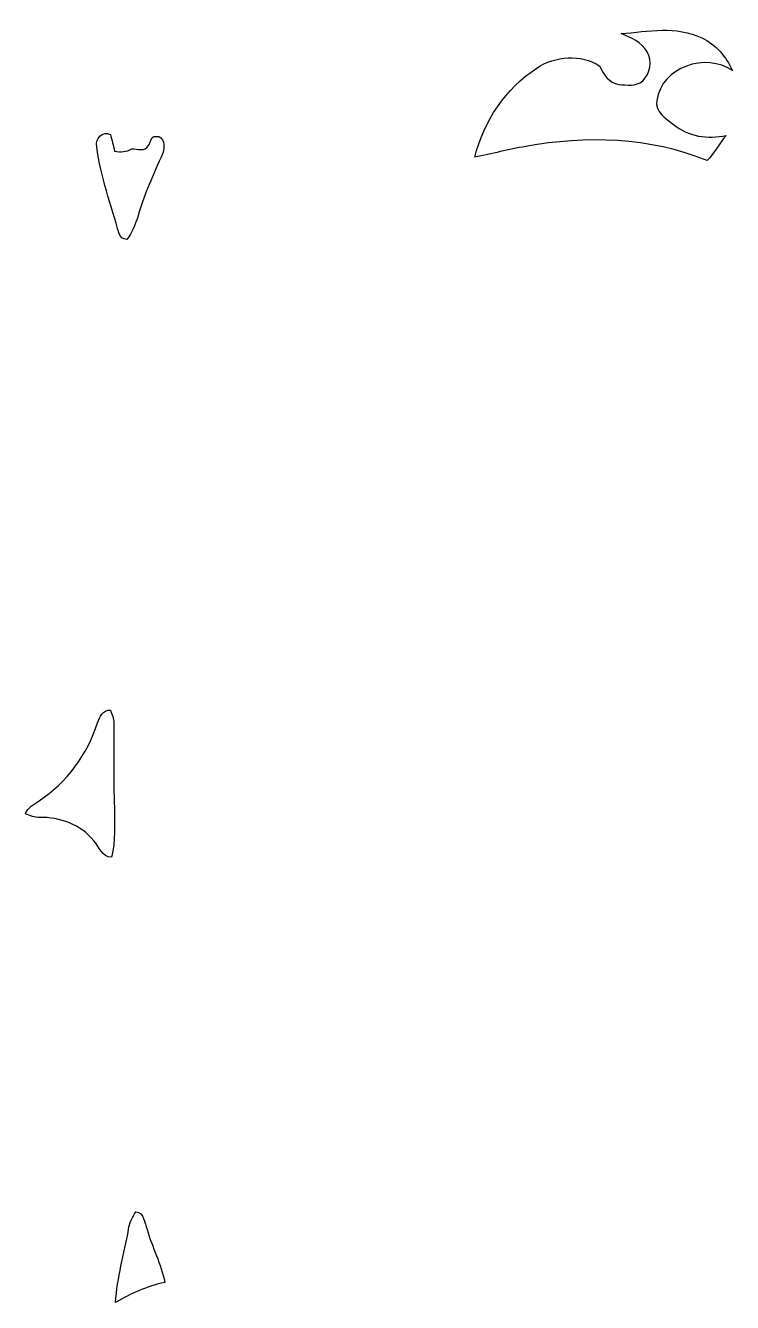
# Model space of a CAD drawing. Header units: centimetres. Extents: x -10.9 to 10.8, y -12.7 to 12.7.
# Drawn here: x -1.76 to 6.81, y -7.52 to 7.96 of the extents above; entities that cross this region are included whole.
import ezdxf

# ---------------------------------------------------------------- set-up
doc = ezdxf.new("R2010")
doc.units = ezdxf.units.CM
doc.header["$MEASUREMENT"] = 0
doc.layers.add('Camada 1', color=7, linetype='Continuous')

msp = doc.modelspace()

# ---------------------------------------------------------------- linework, layer by layer
at = {"layer": 'Camada 1', "color": 156}
for points, knots in [([(5.46347, 7.86623), (5.46347, 7.86623), (5.46347, 7.86623), (5.46347, 7.86623), (5.46347, 7.86623), (5.5827, 7.82072), (5.70934, 7.7597), (5.77814, 7.64645), (5.77814, 7.64645), (5.84799, 7.53568), (5.81766, 7.38116), (5.72452, 7.29297), (5.72452, 7.29297), (5.64479, 7.22453), (5.53013, 7.24288), (5.43382, 7.24992), (5.43382, 7.24992), (5.31883, 7.26827), (5.24298, 7.37059), (5.20593, 7.47394), (5.20593, 7.47394), (4.97521, 7.62282), (4.66372, 7.59848), (4.43971, 7.44819), (4.43971, 7.44819), (4.06364, 7.20336), (3.79694, 6.80154), (3.68899, 6.36834), (3.68899, 6.36834), (3.89573, 6.40679), (4.09751, 6.46747), (4.306, 6.49746), (4.306, 6.49746), (5.03624, 6.63327), (5.81094, 6.61175), (6.50487, 6.3267), (6.50487, 6.3267), (6.59518, 6.41809), (6.65409, 6.53413), (6.73559, 6.63256), (6.73559, 6.63256), (6.51686, 6.58142), (6.27167, 6.61882), (6.09706, 6.76556), (6.09706, 6.76556), (6.00709, 6.84072), (5.86527, 6.9162), (5.89738, 7.05626), (5.89738, 7.05626), (5.94959, 7.46407), (6.49111, 7.6401), (6.81284, 7.41856), (6.81284, 7.41856), (6.73522, 7.58577), (6.61212, 7.73818), (6.44065, 7.81473), (6.44065, 7.81473), (6.13516, 7.96466), (5.78731, 7.8941), (5.46347, 7.86623)], [0, 0, 0, 0, 0.0625, 0.0625, 0.0625, 0.0625, 0.125, 0.125, 0.125, 0.125, 0.1875, 0.1875, 0.1875, 0.1875, 0.25, 0.25, 0.25, 0.25, 0.3125, 0.3125, 0.3125, 0.3125, 0.375, 0.375, 0.375, 0.375, 0.4375, 0.4375, 0.4375, 0.4375, 0.5, 0.5, 0.5, 0.5, 0.5625, 0.5625, 0.5625, 0.5625, 0.625, 0.625, 0.625, 0.625, 0.6875, 0.6875, 0.6875, 0.6875, 0.75, 0.75, 0.75, 0.75, 0.8125, 0.8125, 0.8125, 0.8125, 0.875, 0.875, 0.875, 0.875, 1, 1, 1, 1]), ([(-0.89393, 6.49323), (-0.89393, 6.49323), (-0.89393, 6.49323), (-0.89393, 6.49323), (-0.89393, 6.49323), (-0.84525, 6.13163), (-0.7239, 5.7866), (-0.62159, 5.43806), (-0.62159, 5.43806), (-0.60854, 5.39574), (-0.5775, 5.37386), (-0.52916, 5.37209), (-0.52916, 5.37209), (-0.46531, 5.45076), (-0.43003, 5.54848), (-0.39792, 5.64303), (-0.39792, 5.64303), (-0.32137, 5.91007), (-0.20884, 6.16444), (-0.09277, 6.41597), (-0.09277, 6.41597), (-0.07408, 6.49181), (-0.06667, 6.63046), (-0.18062, 6.62057), (-0.18062, 6.62057), (-0.242, 6.63115), (-0.23671, 6.54085), (-0.26916, 6.50733), (-0.26916, 6.50733), (-0.30692, 6.43395), (-0.40569, 6.46782), (-0.46989, 6.47064), (-0.46989, 6.47064), (-0.53304, 6.42866), (-0.60607, 6.4283), (-0.67734, 6.44313), (-0.67734, 6.44313), (-0.69744, 6.50945), (-0.70943, 6.57754), (-0.72955, 6.64316), (-0.72955, 6.64316), (-0.81915, 6.69712), (-0.92251, 6.58529), (-0.89393, 6.49323)], [0, 0, 0, 0, 0.08333333, 0.08333333, 0.08333333, 0.08333333, 0.16666667, 0.16666667, 0.16666667, 0.16666667, 0.25, 0.25, 0.25, 0.25, 0.33333333, 0.33333333, 0.33333333, 0.33333333, 0.41666667, 0.41666667, 0.41666667, 0.41666667, 0.5, 0.5, 0.5, 0.5, 0.58333333, 0.58333333, 0.58333333, 0.58333333, 0.66666667, 0.66666667, 0.66666667, 0.66666667, 0.75, 0.75, 0.75, 0.75, 0.83333333, 0.83333333, 0.83333333, 0.83333333, 1, 1, 1, 1]), ([(-0.88618, -0.4893), (-0.88618, -0.4893), (-0.88618, -0.4893), (-0.88618, -0.4893), (-0.88618, -0.4893), (-1.00858, -0.87029), (-1.25411, -1.21849), (-1.59385, -1.4351), (-1.59385, -1.4351), (-1.65805, -1.47708), (-1.72826, -1.51835), (-1.75789, -1.59349), (-1.75789, -1.59349), (-1.70427, -1.6196), (-1.64747, -1.63971), (-1.58644, -1.63617), (-1.58644, -1.63617), (-1.3416, -1.6323), (-1.08584, -1.72507), (-0.93027, -1.92017), (-0.93027, -1.92017), (-0.86113, -1.98861), (-0.83431, -2.12407), (-0.71683, -2.11842), (-0.71683, -2.11842), (-0.6604, -1.92263), (-0.68367, -1.71662), (-0.68085, -1.51589), (-0.68085, -1.51589), (-0.69356, -1.17615), (-0.68826, -0.83572), (-0.68791, -0.49564), (-0.68791, -0.49564), (-0.68438, -0.43814), (-0.71049, -0.38664), (-0.72918, -0.33479), (-0.72918, -0.33479), (-0.82091, -0.32948), (-0.85831, -0.4198), (-0.88618, -0.4893)], [0, 0, 0, 0, 0.09090909, 0.09090909, 0.09090909, 0.09090909, 0.18181818, 0.18181818, 0.18181818, 0.18181818, 0.27272727, 0.27272727, 0.27272727, 0.27272727, 0.36363636, 0.36363636, 0.36363636, 0.36363636, 0.45454545, 0.45454545, 0.45454545, 0.45454545, 0.54545455, 0.54545455, 0.54545455, 0.54545455, 0.63636364, 0.63636364, 0.63636364, 0.63636364, 0.72727273, 0.72727273, 0.72727273, 0.72727273, 0.81818182, 0.81818182, 0.81818182, 0.81818182, 1, 1, 1, 1]), ([(-0.5087, -6.63539), (-0.5087, -6.63539), (-0.5087, -6.63539), (-0.5087, -6.63539), (-0.5087, -6.63539), (-0.56303, -6.92925), (-0.64769, -7.21995), (-0.66674, -7.5184), (-0.66674, -7.5184), (-0.47837, -7.41186), (-0.28327, -7.31979), (-0.06984, -7.27533), (-0.06984, -7.27533), (-0.11112, -7.05202), (-0.22401, -6.85024), (-0.28468, -6.63187), (-0.28468, -6.63187), (-0.31715, -6.55389), (-0.31608, -6.43042), (-0.42228, -6.41809), (-0.42228, -6.41809), (-0.46002, -6.48652), (-0.50165, -6.55567), (-0.5087, -6.63539)], [0, 0, 0, 0, 0.14285714, 0.14285714, 0.14285714, 0.14285714, 0.28571429, 0.28571429, 0.28571429, 0.28571429, 0.42857143, 0.42857143, 0.42857143, 0.42857143, 0.57142857, 0.57142857, 0.57142857, 0.57142857, 0.71428571, 0.71428571, 0.71428571, 0.71428571, 1, 1, 1, 1])]:
    msp.add_open_spline(points, degree=3, knots=knots, dxfattribs=at)

doc.saveas('drawing.dxf')
